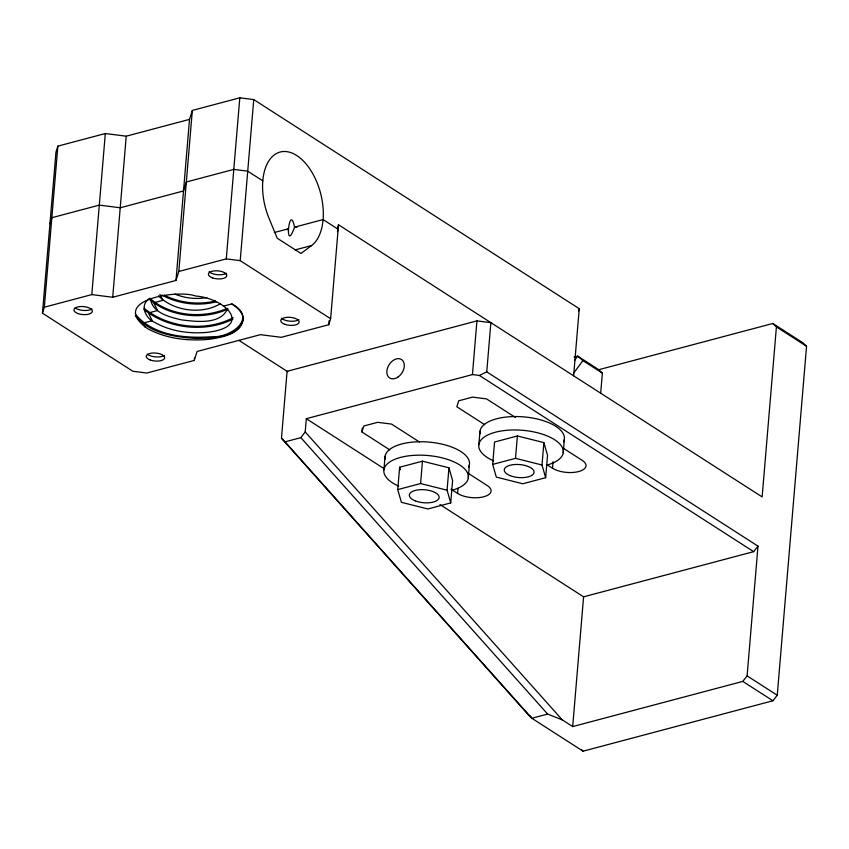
<?xml version="1.0" encoding="UTF-8"?>
<svg xmlns="http://www.w3.org/2000/svg" width="849" height="849" viewBox="0 0 849 849"><rect width="100%" height="100%" fill="white"/><g stroke="black" fill="none" stroke-linecap="round" stroke-linejoin="round"><path stroke-width="1.27" d="M227.543 308.696C220.644 325.061 196.055 321.622 181.336 319.85C169.524 317.07 151.769 312.825 150.528 298.381M574.051 357.111L577.702 356.134L598.8 369.697L772.834 323.48L776.411 326.897L762.137 496.92L338.528 224.783L330.632 318.736L328.754 324.711L281.284 337.318L260.378 334.665L197.095 351.465L194.272 360.422L146.803 373.029L132.869 371.257L42.45 313.175L55.97 152.109L57.859 146.134L105.318 133.526L126.225 136.19L189.518 119.38L192.341 110.423L239.8 97.815L253.745 99.588L579.251 308.696L573.616 375.81M42.45 313.175L44.328 307.2L57.859 146.134M44.328 307.2L91.798 294.592L105.318 133.526M91.798 294.592L112.705 297.256L126.225 136.19M112.705 297.256L175.987 280.446L189.518 119.38M175.987 280.446L178.81 271.489L192.341 110.423M194.272 360.422L194.495 357.79M178.81 271.489L226.28 258.881L239.8 97.815M330.632 318.736L240.214 260.654L253.745 99.588M281.465 438.233L287.089 371.31L476.936 320.89L490.881 322.662L486.742 371.873L479.398 375.46L472.437 374.579L306.309 418.695L305.194 431.929L300.854 437.638L285.031 441.841L281.465 438.233L528.672 715.123L531.824 718.265L583.061 751.185L772.919 700.765L777.249 695.246L806.55 346.265L802.974 342.837L772.834 323.48M328.754 324.711L329.083 320.763M389.744 449.843L361.918 431.971L362.247 428.045M383.928 469.858L385.053 456.433M397.746 489.608L399.624 467.237L422.462 461.177L448.951 467.82L452.602 480.534L450.723 502.905L427.885 508.976L401.397 502.321L397.746 489.608L420.584 483.548L447.073 490.191L450.723 502.905M420.584 483.548L422.462 461.177M447.073 490.191L448.951 467.82M468.361 473.413L487.284 485.575A18.699 8.14 4.8 0 1 483.75 496.771A18.699 8.14 4.8 0 1 457.611 493.449L458.057 488.207M472.437 374.579L476.936 320.89M468.298 477.913L469.423 464.499M478.857 444.653L479.982 431.228M492.675 464.403L494.553 442.032L517.391 435.962L543.88 442.616L547.531 455.329L545.652 477.7L522.814 483.76L496.325 477.117L492.675 464.403L515.513 458.333L542.002 464.987L545.652 477.7M515.513 458.333L517.391 435.962M542.002 464.987L543.88 442.616M563.29 448.208L582.212 460.36A18.699 8.14 4.8 0 1 578.678 471.556A18.699 8.14 4.8 0 1 552.54 468.234L553.092 461.686M563.227 452.708L564.352 439.283M486.742 371.873L757.998 546.13L747.109 675.878L742.779 681.407L572.693 726.574L583.592 596.826L439.941 504.539M600.71 392.885L602.376 373.114L598.8 369.697M49.964 223.69L51.842 217.715L99.312 205.118L120.218 207.772L183.501 190.961L186.334 182.004L233.793 169.397L247.728 171.169L262.797 180.858M337.393 228.37L338.528 224.783M337.393 231.65L338.146 229.262L323.076 219.573L294.561 227.15C284.054 256.472 289.222 200.767 294.561 227.15A10.719 4.67 4.8 0 1 296.959 227.139M361.918 431.971L363.807 425.996L377.646 422.324L391.591 424.097L419.406 441.968M578.498 311.084L579.251 308.696M574.561 360.411L577.702 356.134L582.902 360.613L602.376 373.114M573.521 373.348L582.902 360.613M583.592 596.826L753.668 551.659L757.998 546.13M220.485 303.655C202.041 314.873 173.567 311.275 158.466 295.823M149.742 298.339C139.013 304.727 145.54 318.736 154.985 322.535C170.458 331.322 188.924 333.869 206.477 332.426C254.212 327.173 225.876 298.349 195.62 296.014C177.229 289.148 107.961 300.355 147.408 328.531C166.075 338.847 188.298 341.287 209.268 339.282C221.865 337.403 242.591 333.869 243.313 317.919C240.469 338.093 212.526 337.86 196.756 338.486C175.127 337.212 149.753 333.625 135.309 315.722M233.082 317.717C205.861 332.246 167.731 327.884 144.097 308.198M311.594 245.541L300.992 253.48L277.23 238.219L268.974 218.161A49.868 28.495 75.1 0 1 274.291 154.889A49.868 28.495 75.1 0 1 316.91 182.27A49.868 28.495 75.1 0 1 311.594 245.541L295.07 249.935M232.934 319.075C205.522 333.084 167.985 328.828 144.033 309.598M228.094 308.972C203.76 320.243 170.617 317.388 149.827 299.665M227.192 308.367C203.06 318.948 170.426 316.306 150.135 298.53M216.421 301.798C198.316 306.372 178.152 304.059 161.788 294.964M215.444 300.992C198.454 305.099 179.839 302.966 164.197 295.165M274.354 232.52L288.32 228.805A10.719 4.67 4.8 0 0 287.217 229.824M223.531 306.139L231.83 303.931C258.276 317.951 230.758 337.87 212.218 336.713C185.867 338.592 153.446 336.098 135.511 314.268M572.693 726.574L562.282 719.878L547.637 714.073L531.824 718.265L285.031 441.841M206.753 297.543C196.13 299.506 184.923 298.179 174.936 294.104M226.28 258.881L240.214 260.654M776.411 326.897L806.55 346.265M479.398 375.46L753.668 551.659M515.449 417.475L486.519 398.881L472.575 397.12L458.736 400.792L456.847 406.767L484.673 424.638M546.979 464.668L552.54 468.234M238.802 340.29L287.822 371.777M747.109 675.878L777.249 695.246M450.936 489.162L457.611 493.449M742.779 681.407L772.919 700.765M306.309 418.695L384.257 468.765M528.672 715.123L530.88 716.545M581.268 749.476L583.061 751.185M305.194 431.929L562.282 719.878M300.854 437.638L547.637 714.073M159.962 294.518L162.849 300.376L154.55 302.584L154.062 303.507L157.532 310.532L149.233 312.74L148.745 313.663L152.215 320.699L143.916 322.907L143.428 323.83L144.988 326.992M399.624 467.237L400.357 469.784M231.83 303.931A57.106 24.854 4.8 0 1 243.302 317.844M226.513 273.219A9.976 4.341 4.8 0 1 217.62 274.715A9.976 4.341 4.8 0 1 209.119 271.754M92.032 308.93A9.976 4.341 4.8 0 1 75.094 307.847M298.848 319.691A9.976 4.341 4.8 0 1 289.955 321.187A9.976 4.341 4.8 0 1 281.454 318.226M164.366 355.402A9.976 4.341 4.8 0 1 147.429 354.32M480.035 433.871A42.386 18.445 4.8 0 1 524.82 416.976A42.386 18.445 4.8 0 1 563.545 441.851M493.63 460.901A42.386 18.445 4.8 0 1 490.892 433.659A42.386 18.445 4.8 0 1 552.741 438.604A42.386 18.445 4.8 0 1 546.66 465.135M385.106 459.076A42.386 18.445 4.8 0 1 429.891 442.18A42.386 18.445 4.8 0 1 468.616 467.056M398.701 486.106A42.386 18.445 4.8 0 1 395.963 458.863A42.386 18.445 4.8 0 1 457.813 463.809A42.386 18.445 4.8 0 1 451.732 490.351M150.379 360.05A9.222 4.012 4.8 0 0 164.653 357.928A9.222 4.012 4.8 0 0 151.377 353.163A9.222 4.012 4.8 0 0 150.379 360.05M78.044 313.589A9.222 4.012 4.8 0 0 92.318 311.456A9.222 4.012 4.8 0 0 79.042 306.691A9.222 4.012 4.8 0 0 78.044 313.589M284.861 324.339A9.222 4.012 4.8 0 0 299.135 322.217A9.222 4.012 4.8 0 0 285.858 317.452A9.222 4.012 4.8 0 0 284.861 324.339M212.526 277.878A9.222 4.012 4.8 0 0 226.8 275.745A9.222 4.012 4.8 0 0 213.523 270.98A9.222 4.012 4.8 0 0 212.526 277.878M397.916 377.105A10.973 7.63 -57.3 0 0 401.704 359.636A10.973 7.63 -57.3 0 0 387.112 369.474A10.973 7.63 -57.3 0 0 397.916 377.105M510.037 475.599A14.964 6.516 4.8 0 0 533.947 472.925A14.964 6.516 4.8 0 0 513.496 464.626A14.964 6.516 4.8 0 0 510.037 475.599M415.108 500.804A14.964 6.516 4.8 0 0 439.018 498.14A14.964 6.516 4.8 0 0 418.568 489.831A14.964 6.516 4.8 0 0 415.108 500.804"/></g></svg>
